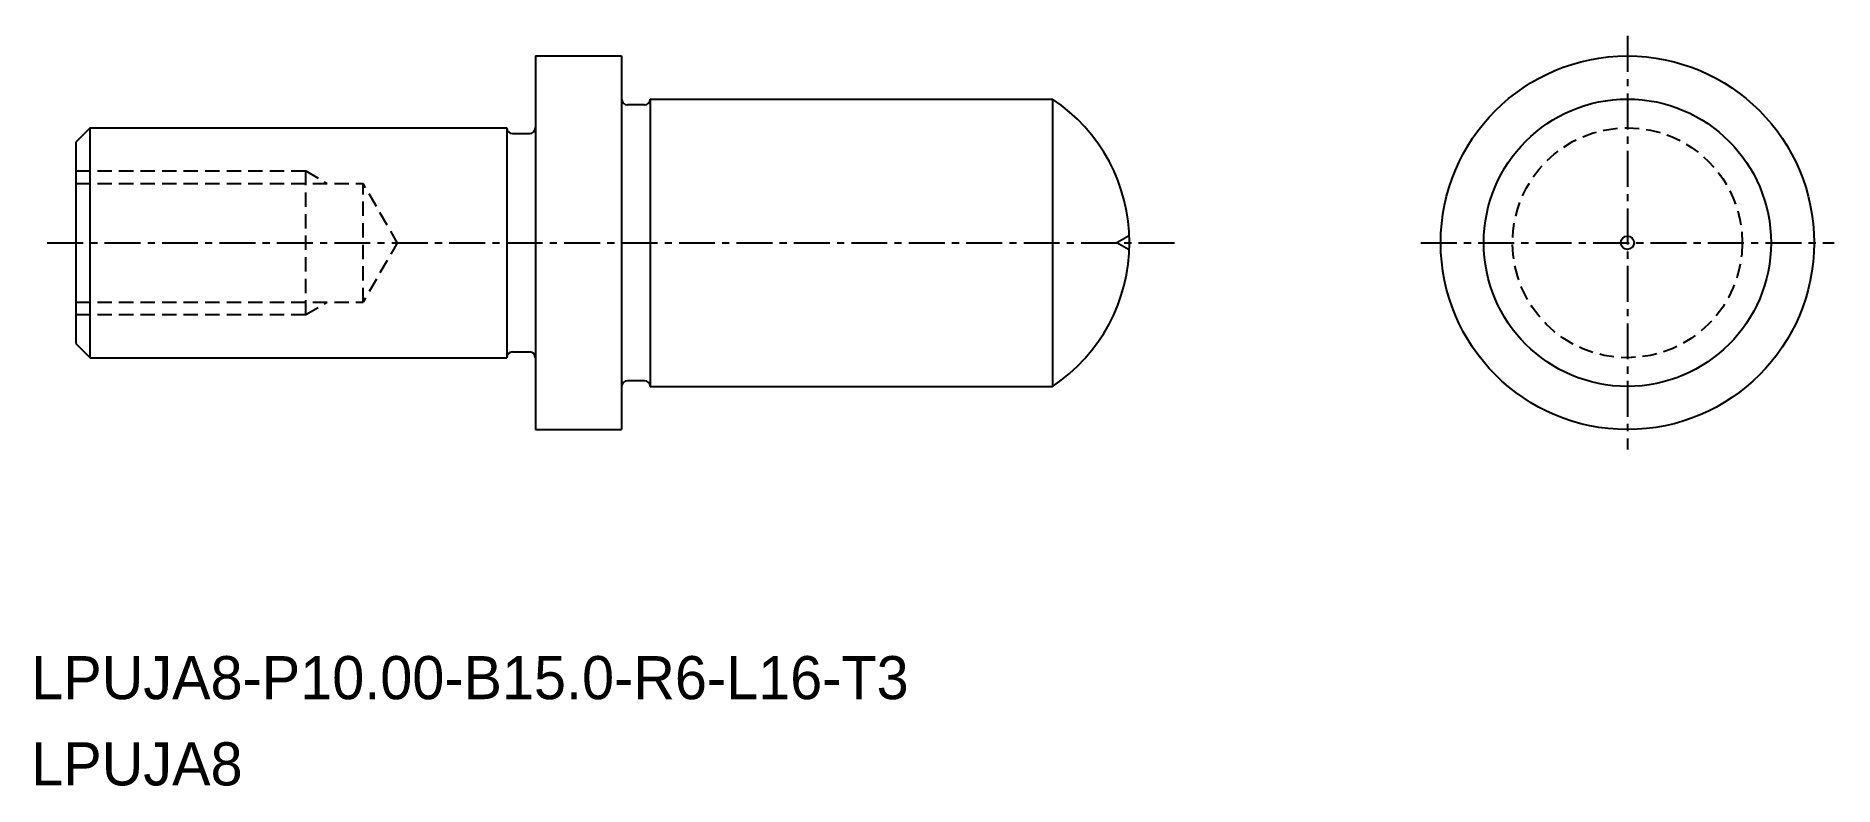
# Model space of a CAD drawing. Extents: x -1874 to -1811.4, y -697.6 to -671.5.
import ezdxf

# ---------------------------------------------------------------- set-up
doc = ezdxf.new("R2010")
doc.units = 0
doc.linetypes.add('CENTER', pattern=[2, 1.25, -0.25, 0.25, -0.25])
doc.linetypes.add('DASHED', pattern=[0.75, 0.5, -0.25])
doc.layers.get('0').update_dxf_attribs({"linetype": 'CONTINUOUS'})
doc.layers.add('CENTER', color=1, linetype='CENTER')

msp = doc.modelspace()

# ---------------------------------------------------------------- linework, layer by layer
at = {"color": 7, "linetype": 'CONTINUOUS'}
for p, q in [((-1856.597, -672.198), (-1856.597, -685.198)), ((-1856.597, -672.198), (-1853.597, -672.198)), ((-1852.797, -673.898), (-1853.397, -673.898)), ((-1852.597, -673.698), (-1838.597, -673.698)), ((-1852.597, -673.698), (-1852.597, -683.698)), ((-1872.097, -674.698), (-1872.597, -675.198)), ((-1872.097, -674.698), (-1857.597, -674.698)), ((-1872.097, -682.698), (-1872.097, -674.698)), ((-1857.597, -674.698), (-1857.597, -682.698)), ((-1872.597, -675.198), (-1872.597, -682.198)), ((-1857.397, -674.898), (-1856.797, -674.898)), ((-1872.597, -682.198), (-1872.097, -682.698)), ((-1872.097, -682.698), (-1857.597, -682.698)), ((-1857.397, -682.498), (-1856.797, -682.498)), ((-1852.797, -683.498), (-1853.397, -683.498)), ((-1852.597, -683.698), (-1838.597, -683.698)), ((-1856.597, -685.198), (-1853.597, -685.198))]:
    msp.add_line(p, q, dxfattribs=at)
at = {"linetype": 'CONTINUOUS'}
for p, q in [((-1853.597, -672.198), (-1853.597, -685.198)), ((-1838.597, -673.698), (-1838.597, -683.698))]:
    msp.add_line(p, q, dxfattribs=at)
at = {"color": 3, "linetype": 'DASHED'}
for p, q in [((-1872.597, -676.198), (-1864.597, -676.198)), ((-1872.597, -676.631), (-1862.597, -676.631)), ((-1864.597, -681.198), (-1864.597, -676.198)), ((-1864.597, -676.198), (-1863.848, -676.631)), ((-1862.597, -680.765), (-1862.597, -676.631)), ((-1861.385, -678.731), (-1862.597, -676.631)), ((-1861.385, -678.665), (-1862.597, -680.765)), ((-1872.597, -680.765), (-1862.597, -680.765)), ((-1864.597, -681.198), (-1863.848, -680.765)), ((-1872.597, -681.198), (-1864.597, -681.198))]:
    msp.add_line(p, q, dxfattribs=at)
at = {"color": 3}
for p in [(-1835.944, -678.467), (-1835.944, -678.928)]:
    msp.add_line(p, (-1836.351, -678.698), dxfattribs=at)
at = {"linetype": 'CONTINUOUS'}
for radius in [6.5, 5]:
    msp.add_circle((-1818.578, -678.698), radius, dxfattribs=at)
at = {"color": 3, "linetype": 'DASHED'}
msp.add_circle((-1818.578, -678.698), 4, dxfattribs=at)
msp.add_circle((-1818.578, -678.698), 0.23)
at = {"color": 7, "linetype": 'CONTINUOUS'}
for centre, start, end in [((-1853.397, -673.698), 180, 270), ((-1852.797, -673.698), 270, 0), ((-1857.397, -674.698), 180, 270), ((-1856.797, -674.698), 270, 0), ((-1857.397, -682.698), 90, 180), ((-1856.797, -682.698), 0, 90), ((-1853.397, -683.698), 90, 180), ((-1852.797, -683.698), 0, 90)]:
    msp.add_arc(centre, 0.2, start, end, dxfattribs=at)
at = {"linetype": 'CONTINUOUS'}
msp.add_arc((-1841.914, -678.698), 6, 303.55731, 56.44269, dxfattribs=at)
at = {"color": 7, "linetype": 'CONTINUOUS'}
msp.add_point((-1872.597, -678.698), dxfattribs=at)
at = {"layer": 'CENTER', "color": 1, "linetype": 'CENTER'}
for p, q in [((-1818.578, -671.504), (-1818.578, -685.892)), ((-1873.597, -678.698), (-1834.186, -678.698)), ((-1825.772, -678.698), (-1811.384, -678.698))]:
    msp.add_line(p, q, dxfattribs=at)

# ---------------------------------------------------------------- texts
for s, p in [('LPUJA8-P10.00-B15.0-R6-L16-T3', (-1874.152, -694.58)), ('LPUJA8', (-1874.152, -697.58))]:
    msp.add_text(s, height=1.5).set_placement(p)

doc.saveas('drawing.dxf')
